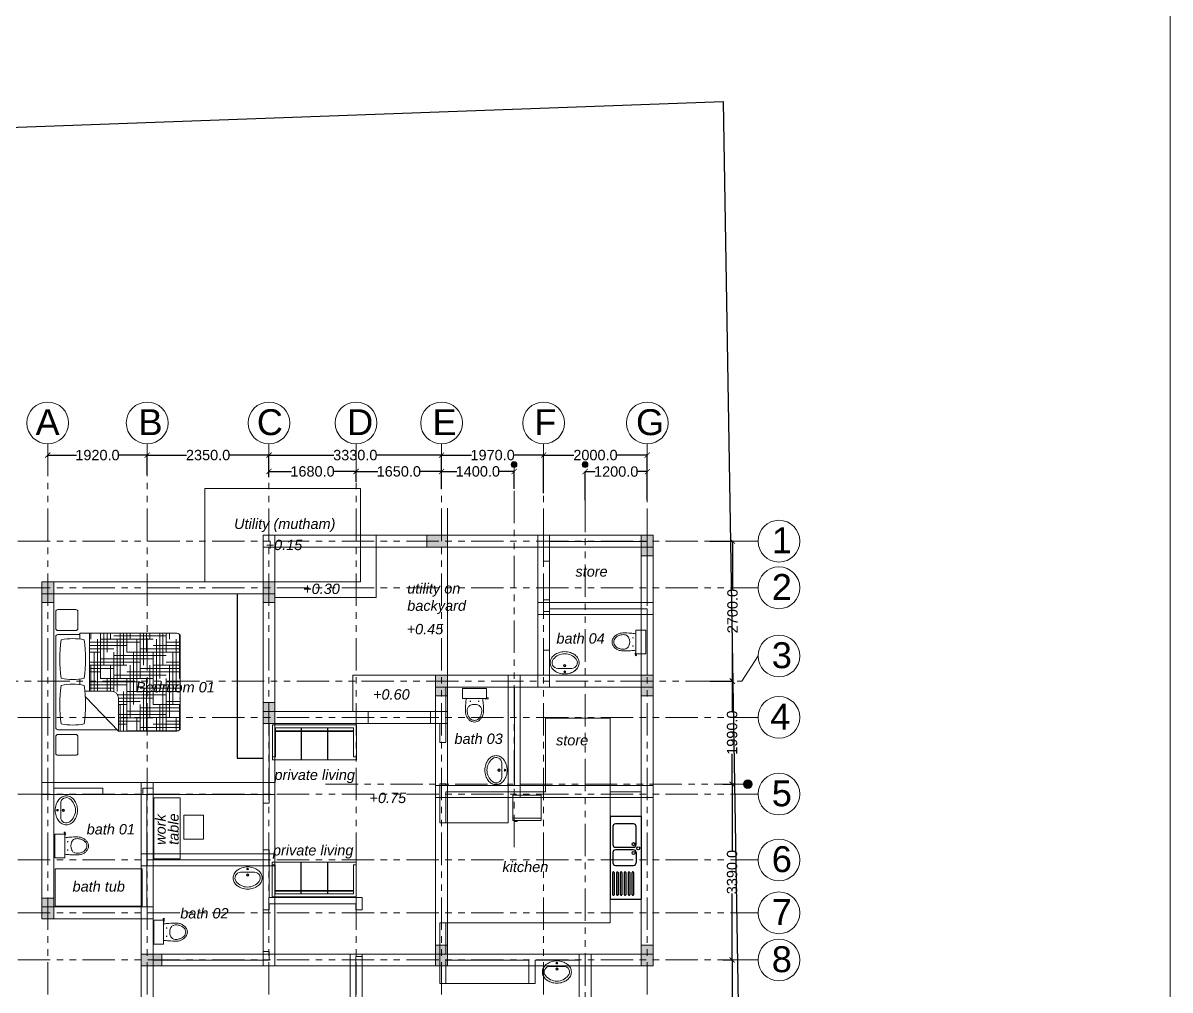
# Model space of a CAD drawing. Header units: millimetres. Extents: x 823088 to 974770, y -118861 to 5314.
# Drawn here: x 906656 to 928792, y -47939 to -29283 of the extents above; entities that cross this region are included whole.
import ezdxf

# ---------------------------------------------------------------- set-up
doc = ezdxf.new("R2010")
doc.units = ezdxf.units.MM
doc.header["$MEASUREMENT"] = 0
doc.linetypes.add('PHANTOM', pattern=[2.5, 1.25, -0.25, 0.25, -0.25, 0.25, -0.25])
for name, color, linetype in [('furn', 7, 'Continuous'), ('furniture1', 177, 'Continuous'), ('KITSHEN', 44, 'Continuous'), ('OP-MOB-MOVIL', 8, 'Continuous')]:
    doc.layers.add(name, color=color, linetype=linetype)
doc.layers.add('FURNITURE', color=253, linetype='Continuous', lineweight=5)
doc.styles.get("Standard").update_dxf_attribs({"font": 'arial.ttf'})
doc.dimstyles.new('bigdim', dxfattribs={"dimtxt": 200, "dimasz": 100, "dimexe": 0.18, "dimexo": 0.0625, "dimgap": 0.09, "dimtad": 0, "dimdec": 1, "dimzin": 0, "dimdsep": 46, "dimtxsty": 'Standard', "dimblk": 'ARCHTICK', "dimblk1": 'ARCHTICK', "dimblk2": 'ARCHTICK', "dimcen": 0.09, "dimadec": 0, "dimazin": 0, "dimtfac": 1, "dimtdec": 1, "dimtofl": 0, "dimtmove": 0, "dimatfit": 3, "dimfxl": 1, "dimtolj": 1, "dimtzin": 0, "dimarcsym": 0})

# ---------------------------------------------------------------- blocks, each defined once
blk = doc.blocks.new('sdasdas')
at = {"lineweight": 9, "transparency": 33554505}
h = blk.add_hatch(color=3, dxfattribs=at)
h.dxf.hatch_style = 1
h.paths.add_polyline_path([(485403, 21983), (485173, 21983), (485173, 21583), (485403, 21583)])
at = {"color": 3, "lineweight": 9}
blk.add_lwpolyline([(485403, 21983), (485173, 21983), (485173, 21583), (485403, 21583)], close=True, dxfattribs=at)
blk = doc.blocks.new('bvvbbbbvbvbvb')
at = {"color": 6, "lineweight": 30}
for p, rotation in [((453968, 516574), 270), ((961123, 45074), 180), ((492023, -462082), 90), ((449288, 505174), 270), ((497703, -465402), 90), ((500304, -465402), 90), ((496704, -469672), 90)]:
    blk.add_blockref('sdasdas', p, dxfattribs=dict(at, rotation=rotation))
for p in [(-5483, 9418), (-17052, 8518), (-12783, 8518), (-9453, 6718), (-5483, 6718), (-12783, 6188), (-17052, 2418), (-5483, 1508), (-14303, -6082), (-5483, -6082), (-14303, -11582), (-10453, -11582), (-5483, -11582)]:
    blk.add_blockref('sdasdas', p, dxfattribs=at)
blk = doc.blocks.new('sofa')
at = {"layer": 'FURNITURE', "color": 251, "true_color": 0x636466}
for p, q in [((391952, 27667), (393573, 27667)), ((391952, 27463), (391952, 27667)), ((391952, 26996), (391952, 27462)), ((392008, 27611), (392504, 27611)), ((392008, 27052), (392008, 27611)), ((392008, 27555), (392504, 27555)), ((392008, 27542), (392504, 27542)), ((392504, 26996), (392504, 27611)), ((392504, 27611), (392511, 27611)), ((392511, 26996), (392511, 27611)), ((392511, 27611), (393014, 27611)), ((392511, 27555), (393014, 27555)), ((392511, 27542), (393014, 27542)), ((393014, 26996), (393014, 27611)), ((393014, 27611), (393021, 27611)), ((393021, 26996), (393021, 27611)), ((393517, 27611), (393021, 27611)), ((393517, 27555), (393021, 27555)), ((393517, 27542), (393021, 27542)), ((393517, 27052), (393517, 27611)), ((393573, 26996), (393573, 27667)), ((392008, 27052), (391952, 27052)), ((393517, 27052), (393573, 27052)), ((392504, 26996), (391952, 26996)), ((392504, 26996), (392511, 26996)), ((392511, 26996), (393014, 26996)), ((393014, 26996), (393021, 26996)), ((393021, 26996), (393573, 26996))]:
    blk.add_line(p, q, dxfattribs=at)
blk = doc.blocks.new('toilet-1')
at = {"color": 0, "linetype": 'ByBlock'}
for p, q in [((-0.23, -0.02), (-0.23, -0.212)), ((0.23, -0.02), (-0.23, -0.02)), ((-0.23, -0.212), (0.23, -0.212)), ((0.192, -0.214), (0.221, -0.225)), ((0.221, -0.225), (0.266, -0.219)), ((0.23, -0.02), (0.23, -0.212)), ((0.263, -0.2), (0.23, -0.204)), ((0.266, -0.219), (0.263, -0.2)), ((-0.089, -0.268), (-0.07, -0.268)), ((-0.079, -0.259), (-0.079, -0.278)), ((0.089, -0.268), (0.07, -0.268)), ((0.079, -0.259), (0.079, -0.278)), ((0, -0.638), (0, -0.638))]:
    blk.add_line(p, q, dxfattribs=at)
for centre, radius, start, end in [((3.527, -0.624), 3.709, 173.6925, 175.1593), ((-3.527, -0.624), 3.709, 4.8413, 6.3171), ((1.737, -0.452), 1.911, 175.7698, 180.3758), ((0.098, -0.45), 0.239, 175.8862, 195.5931), ((-0.041, -0.44), 0.0996, 145.1497, 175.881), ((-0.031, -0.446), 0.111, 113.8997, 145.1485), ((0, -0.517), 0.188, 66.0939, 113.9061), ((0.031, -0.446), 0.111, 34.8515, 66.1003), ((0.041, -0.44), 0.0996, 4.119, 34.8503), ((-0.098, -0.45), 0.239, 344.4069, 4.1138), ((-1.737, -0.452), 1.911, 359.6242, 4.2302), ((0.035, -0.463), 0.209, 180.3747, 194.3375), ((0.055, -0.458), 0.23, 194.3353, 209.622), ((0.065, -0.452), 0.241, 209.6273, 224.5489), ((0.096, -0.45), 0.237, 195.5969, 209.3771), ((0.023, -0.491), 0.153, 209.3871, 226.5438), ((0.018, -0.499), 0.175, 224.552, 245.714), ((0.015, -0.5), 0.142, 226.5501, 246.5527), ((0, -0.538), 0.132, 245.5845, 269.8782), ((0, -0.535), 0.103, 246.5493, 270.0042), ((0, -0.535), 0.103, 269.9958, 293.4507), ((0, -0.538), 0.132, 270.1216, 294.4153), ((-0.015, -0.5), 0.142, 293.4473, 313.4499), ((-0.018, -0.499), 0.175, 294.2865, 315.4485), ((-0.023, -0.491), 0.153, 313.4562, 330.6129), ((-0.065, -0.452), 0.241, 315.4504, 330.372), ((-0.096, -0.45), 0.237, 330.6229, 344.4031), ((-0.055, -0.458), 0.23, 330.3788, 345.6655), ((-0.035, -0.463), 0.209, 345.6614, 359.6243)]:
    blk.add_arc(centre, radius, start, end, dxfattribs=at)
blk = doc.blocks.new('MAT-P01')
for p, q in [((0.009, 0.846), (0.247, 0.846)), ((0.374, 0.846), (1.674, 0.846)), ((1.792, 0.846), (2.031, 0.846)), ((-0.021, 0.816), (-0.021, 0.56)), ((0.277, 0.816), (0.277, 0.56)), ((0.344, 0.816), (0.344, -0.032)), ((1.704, 0.816), (1.704, 0.5)), ((1.762, 0.816), (1.762, 0.56)), ((2.061, 0.816), (2.061, 0.56)), ((0.009, 0.53), (0.247, 0.53)), ((0.988, 0.5), (1.069, 0.5)), ((1.639, 0.5), (1.724, 0.5)), ((1.724, 0.5), (1.724, -0.884)), ((1.792, 0.53), (2.031, 0.53)), ((0.815, 0.423), (0.324, -0.051)), ((0.895, 0.429), (0.895, 0.049)), ((0.895, 0.364), (1.724, 0.364)), ((0.895, 0.364), (0.895, 0.049)), ((0.895, 0.364), (1.724, 0.364)), ((1.724, 0.364), (1.724, -0.884)), ((0.324, -0.051), (0.795, -0.051)), ((0.324, -0.051), (0.324, -0.884)), ((0.374, -0.934), (1.674, -0.934))]:
    blk.add_line(p, q)
for centre, radius, start, end in [((0.009, 0.816), 0.03, 90, 180), ((0.247, 0.816), 0.03, 0, 90), ((0.374, 0.816), 0.03, 90, 180), ((1.674, 0.816), 0.03, 0, 90), ((1.792, 0.816), 0.03, 90, 180), ((2.031, 0.816), 0.03, 0, 90), ((1.225, 0.603), 0.814, 168.373, 191.627), ((0.703, -1.144), 1.931, 81.8162, 98.1838), ((0.181, 0.603), 0.814, 348.373, 11.627), ((1.877, 0.603), 0.814, 168.373, 191.627), ((1.354, -1.144), 1.931, 81.8162, 98.1838), ((0.832, 0.603), 0.814, 348.373, 11.627), ((0.009, 0.56), 0.03, 180, 270), ((0.247, 0.56), 0.03, 270, 0), ((1.792, 0.56), 0.03, 180, 270), ((2.031, 0.56), 0.03, 270, 0), ((0.703, 2.35), 1.931, 261.8162, 278.1838), ((1.354, 2.35), 1.931, 261.8162, 278.1838), ((0.795, 0.049), 0.1, 270, 0), ((0.374, -0.884), 0.05, 180, 270), ((1.674, -0.884), 0.05, 270, 0)]:
    blk.add_arc(centre, radius, start, end)
at = {"layer": 'FURNITURE', "color": 251, "lineweight": 5, "true_color": 0x636466, "transparency": 33554559}
for p, q in [((0.895, 0.344), (1.265, 0.344)), ((0.937, 0.364), (0.937, 0.016)), ((0.984, 0.364), (0.984, -0.171)), ((1.031, 0.364), (1.031, -0.359)), ((1.172, 0.364), (1.172, 0.204)), ((1.219, 0.364), (1.219, 0.016)), ((1.265, 0.364), (1.265, -0.171)), ((1.312, 0.364), (1.312, -0.359)), ((1.453, 0.364), (1.453, 0.204)), ((1.5, 0.364), (1.5, 0.016)), ((1.547, 0.364), (1.547, -0.171)), ((1.594, 0.364), (1.594, -0.359)), ((1.64, 0.344), (1.724, 0.344)), ((0.895, 0.298), (1.453, 0.298)), ((0.895, 0.251), (1.64, 0.251)), ((1.078, 0.204), (1.078, -0.546)), ((1.078, 0.204), (1.724, 0.204)), ((1.359, 0.204), (1.359, -0.546)), ((1.64, 0.204), (1.64, -0.546)), ((0.889, 0.016), (1.453, 0.016)), ((0.895, 0.11), (1.078, 0.11)), ((0.895, 0.063), (1.265, 0.063)), ((1.125, 0.016), (1.125, -0.734)), ((1.265, 0.157), (1.724, 0.157)), ((1.406, 0.016), (1.406, -0.734)), ((1.453, 0.11), (1.724, 0.11)), ((1.64, 0.063), (1.724, 0.063)), ((1.687, 0.016), (1.687, -0.734)), ((0.324, -0.077), (0.703, -0.077)), ((0.324, -0.124), (0.89, -0.124)), ((0.422, -0.051), (0.422, -0.171)), ((0.469, -0.051), (0.469, -0.359)), ((0.515, -0.051), (0.515, -0.546)), ((0.562, -0.051), (0.562, -0.734)), ((0.703, -0.051), (0.703, -0.171)), ((0.75, -0.051), (0.75, -0.359)), ((0.797, -0.051), (0.797, -0.546)), ((0.844, -0.038), (0.844, -0.734)), ((0.89, -0.031), (1.64, -0.031)), ((1.078, -0.077), (1.724, -0.077)), ((1.265, -0.124), (1.724, -0.124)), ((0.324, -0.265), (0.328, -0.265)), ((0.324, -0.312), (0.515, -0.312)), ((0.328, -0.171), (0.328, -0.904)), ((0.328, -0.171), (1.078, -0.171)), ((0.515, -0.218), (1.265, -0.218)), ((0.609, -0.171), (0.609, -0.921)), ((0.703, -0.265), (1.453, -0.265)), ((0.89, -0.171), (0.89, -0.921)), ((0.89, -0.312), (1.64, -0.312)), ((1.172, -0.171), (1.172, -0.921)), ((1.453, -0.171), (1.453, -0.921)), ((1.453, -0.171), (1.724, -0.171)), ((1.64, -0.218), (1.724, -0.218)), ((0.324, -0.359), (0.703, -0.359)), ((0.324, -0.406), (0.89, -0.406)), ((0.328, -0.452), (1.078, -0.452)), ((0.375, -0.359), (0.375, -0.934)), ((0.656, -0.359), (0.656, -0.934)), ((0.937, -0.359), (0.937, -0.934)), ((1.078, -0.359), (1.724, -0.359)), ((1.219, -0.359), (1.219, -0.934)), ((1.265, -0.406), (1.724, -0.406)), ((1.453, -0.452), (1.724, -0.452)), ((1.5, -0.359), (1.5, -0.934)), ((0.324, -0.546), (0.328, -0.546)), ((0.324, -0.593), (0.515, -0.593)), ((0.324, -0.64), (0.703, -0.64)), ((0.422, -0.546), (0.422, -0.934)), ((0.515, -0.499), (1.265, -0.499)), ((0.703, -0.546), (0.703, -0.934)), ((0.703, -0.546), (1.453, -0.546)), ((0.89, -0.593), (1.64, -0.593)), ((0.984, -0.546), (0.984, -0.934)), ((1.078, -0.64), (1.724, -0.64)), ((1.265, -0.546), (1.265, -0.934)), ((1.547, -0.546), (1.547, -0.934)), ((1.64, -0.499), (1.724, -0.499)), ((0.324, -0.687), (0.89, -0.687)), ((0.328, -0.734), (1.078, -0.734)), ((0.469, -0.734), (0.469, -0.934)), ((0.515, -0.781), (1.265, -0.781)), ((0.75, -0.734), (0.75, -0.934)), ((1.031, -0.734), (1.031, -0.934)), ((1.265, -0.687), (1.724, -0.687)), ((1.312, -0.734), (1.312, -0.934)), ((1.453, -0.734), (1.724, -0.734)), ((1.594, -0.734), (1.594, -0.934)), ((1.64, -0.781), (1.724, -0.781)), ((0.324, -0.827), (0.328, -0.827)), ((0.324, -0.874), (0.515, -0.874)), ((0.341, -0.921), (0.703, -0.921)), ((0.515, -0.921), (0.515, -0.934)), ((0.703, -0.827), (1.453, -0.827)), ((0.797, -0.921), (0.797, -0.934)), ((0.89, -0.874), (1.64, -0.874)), ((1.078, -0.921), (1.078, -0.934)), ((1.078, -0.921), (1.707, -0.921)), ((1.359, -0.921), (1.359, -0.934)), ((1.64, -0.921), (1.64, -0.934))]:
    blk.add_line(p, q, dxfattribs=at)
blk = doc.blocks.new('wash-7')
at = {"color": 0, "linetype": 'ByBlock'}
blk.add_line((0.134, -0.105), (-0.134, -0.105), dxfattribs=at)
for centre, radius in [((0, -0.157), 0.023), ((0, -0.042), 0.0169), ((0, -0.157), 0.0155), ((0, -0.042), 0.0094)]:
    blk.add_circle(centre, radius, dxfattribs=at)
for centre, radius, start, end in [((0, -0.363), 0.363, 90, 107.6436), ((0, -0.363), 0.363, 72.3564, 90), ((-0.113, -0.215), 0.167, 151.6558, 180), ((-0.113, -0.215), 0.167, 180, 208.3442), ((-0.059, -0.244), 0.229, 127.5191, 151.6558), ((-0.134, -0.215), 0.11, 90, 218.2805), ((-0.023, -0.291), 0.287, 107.6436, 127.5191), ((0.023, -0.291), 0.287, 52.4809, 72.3564), ((0.134, -0.215), 0.11, 321.7195, 90), ((0.059, -0.244), 0.229, 28.3442, 52.4809), ((0.113, -0.215), 0.167, 0, 28.3442), ((0.113, -0.215), 0.167, 331.6558, 0), ((-0.059, -0.186), 0.229, 208.3442, 232.4809), ((0, -0.109), 0.281, 218.2805, 321.7195), ((-0.023, -0.139), 0.287, 232.4809, 252.3564), ((0, -0.067), 0.363, 252.3564, 270), ((0, -0.067), 0.363, 270, 287.6436), ((0.023, -0.139), 0.287, 287.6436, 307.5191), ((0.059, -0.186), 0.229, 307.5191, 331.6558)]:
    blk.add_arc(centre, radius, start, end, dxfattribs=at)
blk = doc.blocks.new('ps sin 04')
at = {"layer": 'furn', "color": 8}
for p, q in [((5611.6, 537.2), (5611.6, 502.2)), ((5651.6, 542.2), (5616.6, 542.2)), ((5656.6, 502.2), (5656.6, 537.2)), ((5661.6, 537.2), (5661.6, 502.2)), ((5666.6, 542.2), (5686.6, 542.2)), ((5691.6, 502.2), (5691.6, 537.2)), ((5616.6, 497.2), (5651.6, 497.2)), ((5666.6, 497.2), (5686.6, 497.2))]:
    blk.add_line(p, q, dxfattribs=at)
for centre in [(5650.6, 537.2), (5658.6, 546.2), (5667.6, 537.2)]:
    blk.add_circle(centre, 3, dxfattribs=at)
for centre, start, end in [((5616.6, 537.2), 90, 180), ((5651.6, 537.2), 0, 90), ((5666.6, 537.2), 90, 180), ((5686.6, 537.2), 0, 90), ((5616.6, 502.2), 180, 270), ((5651.6, 502.2), 270, 0), ((5666.6, 502.2), 180, 270), ((5686.6, 502.2), 270, 0)]:
    blk.add_arc(centre, 5, start, end, dxfattribs=at)
at = {"layer": 'furniture1'}
for p, q in [((5704.1, 535.7), (5704.1, 536.2)), ((5705.1, 537.2), (5748.1, 537.2)), ((5748.1, 534.7), (5705.1, 534.7)), ((5749.1, 536.2), (5749.1, 535.7)), ((5704.1, 528.2), (5704.1, 528.7)), ((5704.1, 520.7), (5704.1, 521.2)), ((5704.1, 513.2), (5704.1, 513.7)), ((5705.1, 529.7), (5748.1, 529.7)), ((5748.1, 527.2), (5705.1, 527.2)), ((5705.1, 522.2), (5748.1, 522.2)), ((5748.1, 519.7), (5705.1, 519.7)), ((5705.1, 514.7), (5748.1, 514.7)), ((5748.1, 512.2), (5705.1, 512.2)), ((5749.1, 528.7), (5749.1, 528.2)), ((5749.1, 521.2), (5749.1, 520.7)), ((5749.1, 513.7), (5749.1, 513.2)), ((5704.1, 505.7), (5704.1, 506.2)), ((5704.1, 498.2), (5704.1, 498.7)), ((5705.1, 507.2), (5748.1, 507.2)), ((5748.1, 504.7), (5705.1, 504.7)), ((5705.1, 499.7), (5748.1, 499.7)), ((5748.1, 497.2), (5705.1, 497.2)), ((5749.1, 506.2), (5749.1, 505.7)), ((5749.1, 498.7), (5749.1, 498.2))]:
    blk.add_line(p, q, dxfattribs=at)
for centre, start, end in [((5705.1, 536.2), 90, 180), ((5705.1, 535.7), 180, 270), ((5748.1, 536.2), 0, 90), ((5748.1, 535.7), 270, 0), ((5705.1, 528.7), 90, 180), ((5705.1, 528.2), 180, 270), ((5705.1, 521.2), 90, 180), ((5705.1, 520.7), 180, 270), ((5705.1, 513.7), 90, 180), ((5705.1, 513.2), 180, 270), ((5748.1, 528.7), 0, 90), ((5748.1, 528.2), 270, 0), ((5748.1, 521.2), 0, 90), ((5748.1, 520.7), 270, 360), ((5748.1, 513.7), 0, 90), ((5748.1, 513.2), 270, 360), ((5705.1, 506.2), 90, 180), ((5705.1, 505.7), 180, 270), ((5705.1, 498.7), 90, 180), ((5705.1, 498.2), 180, 270), ((5748.1, 506.2), 0, 90), ((5748.1, 505.7), 270, 360), ((5748.1, 498.7), 0, 90), ((5748.1, 498.2), 270, 0)]:
    blk.add_arc(centre, 1, start, end, dxfattribs=at)
at = {"layer": 'KITSHEN', "color": 67}
for p, q in [((5596.6, 552.2), (5756.6, 552.2)), ((5596.6, 492.2), (5596.6, 552.2)), ((5756.6, 492.2), (5756.6, 552.2)), ((5596.6, 492.2), (5756.6, 492.2))]:
    blk.add_line(p, q, dxfattribs=at)
blk = doc.blocks.new('sdsd')
at = {"layer": 'FURNITURE'}
for p, q in [((315.61, 169.067), (315.61, 168.576)), ((316.154, 169.067), (315.61, 169.067)), ((316.154, 168.576), (316.154, 169.067)), ((315.61, 168.621), (316.154, 168.621)), ((315.61, 168.576), (316.154, 168.576)), ((315.643, 168.566), (315.643, 168.556)), ((315.69, 168.566), (315.643, 168.566)), ((315.643, 168.556), (315.69, 168.556)), ((315.69, 168.556), (315.69, 168.566))]:
    blk.add_line(p, q, dxfattribs=at)
blk = doc.blocks.new('asdasdas')
at = {"color": 1, "lineweight": 13}
for p, q in [((913319, -40347), (914519, -40347)), ((914819, -45597), (916419, -45597))]:
    blk.add_line(p, q, dxfattribs=at)
at = {"color": 1, "lineweight": 25}
blk.add_lwpolyline([(920169, -28583), (920695, -60303), (906095, -60303), (902658, -29219)], close=True, dxfattribs=at)
at = {"color": 1, "lineweight": 13}
for points in [[(913169, -36947), (913169, -36047), (910169, -36047), (910169, -37847)], [(911519, -38147), (913469, -38147), (913469, -36947), (918819, -36947), (918819, -39647)], [(913469, -36947), (913169, -36947), (913169, -37847), (911519, -37847)], [(918699, -39647), (918699, -38367), (916819, -38367), (916819, -38417), (916699, -38417), (916699, -38197), (916819, -38197), (916819, -38247), (918699, -38247), (918699, -37067), (916819, -37067), (916819, -37447), (916699, -37447), (916699, -36947), (918819, -36947)], [(916699, -39647), (916699, -39167), (916819, -39167), (916819, -39647)], [(913019, -40347), (913019, -39647), (914619, -39647)], [(916139, -39877), (916139, -41777), (916739, -41777), (916739, -41897), (914819, -41897), (914819, -42497), (914699, -42497), (914699, -41747), (914819, -41747), (914819, -41777), (916019, -41777), (916019, -39877)], [(916739, -41777), (916739, -40477), (917989, -40477), (917989, -41777)], [(911289, -40577), (911289, -42117), (911409, -42117), (911409, -40577)], [(914699, -40577), (914699, -40947), (914819, -40947), (914819, -40577)], [(907249, -41947), (908199, -41947), (908199, -41827), (907249, -41827)], [(909169, -44117), (909169, -43327), (911289, -43327), (911289, -44177), (911409, -44177), (911409, -44057), (913079, -44057), (913079, -44177), (913199, -44177), (913199, -43937), (911409, -43937), (911409, -43017), (911289, -43017), (911289, -43207), (909169, -43207), (909169, -41827), (908969, -41827), (908969, -41947), (909049, -41947), (909049, -44117)], [(918589, -41777), (917989, -41777), (917989, -41897), (918589, -41897)], [(914819, -42497), (916019, -42497), (916019, -41897)], [(914819, -44427), (917989, -44427), (917989, -41897)], [(914699, -45147), (914699, -44427), (914819, -44427), (914819, -45027), (917389, -45027)], [(909169, -45027), (911289, -45027), (911289, -44977), (911409, -44977), (911409, -45147), (909169, -45147)], [(909969, -48577), (913199, -48577), (913199, -45077), (913079, -45077), (913079, -48457), (909969, -48457)], [(914699, -45147), (914699, -45597), (914819, -45597), (914819, -45147)], [(916419, -45147), (914819, -45147)], [(916419, -45147), (916419, -45597), (916539, -45597), (916539, -45147)], [(917389, -45147), (916539, -45147)]]:
    blk.add_lwpolyline(points, dxfattribs=at)
at = {"color": 1, "lineweight": 20}
for points in [[(909169, -48347), (909169, -44117), (907249, -44117), (907249, -38077), (911289, -38077), (911289, -40577), (913319, -40577), (913319, -40347), (911519, -40347), (911519, -37847), (907019, -37847), (907019, -44347), (908939, -44347), (908939, -48577)], [(917619, -48347), (917619, -45257), (918819, -45257), (918819, -39647), (914619, -39647), (914619, -40347), (914519, -40347), (914519, -40577), (914819, -40577), (914819, -39877), (918589, -39877), (918589, -45027), (917389, -45027), (917389, -48577)]]:
    blk.add_lwpolyline(points, dxfattribs=at)
at = {"color": 1, "lineweight": 5}
for points in [[(909692, -43192), (909692, -42012), (909181, -42012), (909181, -43192)], [(909760, -42350), (910137, -42350), (910137, -42812), (909760, -42812)]]:
    blk.add_lwpolyline(points, close=True, dxfattribs=at)
at = {"color": 1, "lineweight": 13}
blk.add_lwpolyline([(907277, -43384), (908959, -43384), (908959, -44101), (907277, -44101)], close=True, dxfattribs=at)
at = {"layer": 'OP-MOB-MOVIL', "color": 1, "ltscale": 2, "transparency": 33554495}
blk.add_lwpolyline([(910789, -38077), (910789, -41247), (911289, -41247)], dxfattribs=at)
at = {"color": 1, "lineweight": 5}
blk.add_blockref('sofa', (519520, -68274), dxfattribs=at)
at = {"color": 1, "lineweight": 5, "xscale": -1, "rotation": 180}
blk.add_blockref('sofa', (519516, -16257), dxfattribs=at)
at = {"layer": 'FURNITURE', "color": 1}
for name, p, xscale, yscale, zscale, rotation in [('MAT-P01', (908431, -41165), 1350, 1350, 1350, 90), ('toilet-1', (918694, -39007), 1000, 1000, 1000, 270), ('wash-7', (917111, -39624), 1000, 1000, 1000, 180), ('wash-7', (916000, -41480), 1000, 1000, 1000, 270), ('wash-7', (907279, -42254), 1000, 1000, 1000, 90), ('toilet-1', (907251, -42942), 1000, 1000, 1000, 89.99999999999999), ('toilet-1', (909159, -44604), 1000, 1000, 1000, 89.99999999999999)]:
    blk.add_blockref(name, p, dxfattribs=dict(at, xscale=xscale, yscale=yscale, zscale=zscale, rotation=rotation))
at = {"layer": 'FURNITURE', "color": 1, "xscale": 1000, "yscale": 1000, "zscale": 1000}
for name, p in [('toilet-1', (915369, -39883)), ('sdsd', (600502, -211028)), ('wash-7', (910991, -43345)), ('wash-7', (916959, -45160))]:
    blk.add_blockref(name, p, dxfattribs=at)
at = {"layer": 'KITSHEN', "color": 1, "xscale": 10, "yscale": 10, "zscale": 10, "rotation": 270}
blk.add_blockref('ps sin 04', (913067, 13599), dxfattribs=at)
at = {"color": 1, "lineweight": 30, "char_height": 200, "attachment_point": 1}
for s, width, insert in [('{\\fArial|b0|i1|c0|p34;\\C6;Utility (mutham)}', 2095.5, (910730, -36627)), ('{\\fArial|b0|i1|c0|p34;\\C6;+0.15}', 1658.96, (911339, -37035)), ('{\\fArial|b0|i1|c0|p34;\\C6;store}', 1658.96, (917318, -37547)), ('{\\fArial|b0|i1|c0|p34;\\C6;+0.30}', 1658.96, (912064, -37882)), ('{\\fArial|b0|i1|c0|p34;\\C6;utility on backyard}', 1658.96, (914072, -37873)), ('{\\fArial|b0|i1|c0|p34;\\C6;+0.45}', 1658.96, (914060, -38659)), ('{\\fArial|b0|i1|c0|p34;\\C6;bath 04}', 969.22, (916951, -38839)), ('{\\fArial|b0|i1|c0|p34;\\C6;Bedroom 01}', 1504.27, (908836, -39780)), ('{\\fArial|b0|i1|c0|p34;\\C6;+0.60}', 1658.96, (913412, -39919)), ('{\\fArial|b0|i1|c0|p34;\\C6;bath 03}', 969.22, (914983, -40774)), ('{\\fArial|b0|i1|c0|p34;\\C6;store}', 1658.96, (916943, -40802)), ('{\\fArial|b0|i1|c0|p34;\\C6;private living}', 1719.08, (911510, -41470)), ('{\\fArial|b0|i1|c0|p34;\\C6;+0.75}', 1658.96, (913343, -41915)), ('{\\fArial|b0|i1|c0|p34;\\C6;bath 01}', 1658.96, (907886, -42520)), ('{\\fArial|b0|i1|c0|p34;\\C6;private living}', 1719.08, (911480, -42925)), ('{\\fArial|b0|i1|c0|p34;\\C6;kitchen}', 1658.96, (915909, -43246)), ('{\\fArial|b0|i1|c0|p34;\\C6;bath tub}', 1658.96, (907614, -43623)), ('{\\fArial|b0|i1|c0|p34;\\C6;bath 02}', 1658.96, (909692, -44141))]:
    blk.add_mtext_dynamic_manual_height_columns(s, width=width, gutter_width=1, heights=[0], dxfattribs=dict(at, insert=insert))
at = {"color": 1, "lineweight": 30, "insert": (909211, -42921), "char_height": 200, "attachment_point": 1, "rotation": 90}
blk.add_mtext_dynamic_manual_height_columns('\\pxsm0.75;{\\fArial|b0|i1|c0|p34;\\C6;work table}', width=1002.55, gutter_width=1, heights=[0], dxfattribs=at)
blk = doc.blocks.new('_ArchTick')
at = {"color": 0, "linetype": 'ByBlock', "lineweight": 9, "const_width": 0.15}
blk.add_lwpolyline([(-0.5, -0.5), (0.5, 0.5)], dxfattribs=at)
blk = doc.blocks.new('*D80')
at = {"color": 0, "lineweight": -2, "transparency": 16777216}
for p, q in [((911404, -38048), (911404, -37620)), ((911404, -37620), (912654, -37620)), ((914734, -37620), (913484, -37620)), ((914734, -38048), (914734, -37620))]:
    blk.add_line(p, q, dxfattribs=at)
at = {"layer": 'Defpoints', "color": 0, "lineweight": 9, "transparency": 16777216}
for p in [(914734, -37620), (911404, -38048), (914734, -38048)]:
    blk.add_point(p, dxfattribs=at)
at = {"color": 0, "lineweight": -2, "transparency": 16777216, "xscale": 100, "yscale": 100, "zscale": 100, "rotation": 180}
blk.add_blockref('_ArchTick', (911404, -37620), dxfattribs=at)
at = {"color": 0, "lineweight": -2, "transparency": 16777216, "xscale": 100, "yscale": 100, "zscale": 100}
blk.add_blockref('_ArchTick', (914734, -37620), dxfattribs=at)
at = {"color": 0, "lineweight": 9, "transparency": 16777216, "insert": (913069, -37620), "char_height": 200, "attachment_point": 5}
blk.add_mtext('\\A1;3330.0', dxfattribs=at)
blk = doc.blocks.new('*D81')
at = {"color": 0, "lineweight": -2, "transparency": 16777216}
for p, q in [((914734, -38048), (914734, -37620)), ((914734, -37620), (915313, -37620)), ((916704, -37620), (916124, -37620)), ((916704, -38048), (916704, -37620))]:
    blk.add_line(p, q, dxfattribs=at)
at = {"layer": 'Defpoints', "color": 0, "lineweight": 9, "transparency": 16777216}
for p in [(916704, -37620), (914734, -38048), (916704, -38048)]:
    blk.add_point(p, dxfattribs=at)
at = {"color": 0, "lineweight": -2, "transparency": 16777216, "xscale": 100, "yscale": 100, "zscale": 100, "rotation": 180}
blk.add_blockref('_ArchTick', (914734, -37620), dxfattribs=at)
at = {"color": 0, "lineweight": -2, "transparency": 16777216, "xscale": 100, "yscale": 100, "zscale": 100}
blk.add_blockref('_ArchTick', (916704, -37620), dxfattribs=at)
at = {"color": 0, "lineweight": 9, "transparency": 16777216, "insert": (915719, -37620), "char_height": 200, "attachment_point": 5}
blk.add_mtext('\\A1;1970.0', dxfattribs=at)
blk = doc.blocks.new('*D82')
at = {"color": 0, "lineweight": -2, "transparency": 16777216}
for p, q in [((916704, -38352), (916704, -37620)), ((916704, -37620), (917287, -37620)), ((918704, -37620), (918120, -37620)), ((918704, -38352), (918704, -37620))]:
    blk.add_line(p, q, dxfattribs=at)
at = {"layer": 'Defpoints', "color": 0, "lineweight": 9, "transparency": 16777216}
for p in [(918704, -37620), (916704, -38352), (918704, -38352)]:
    blk.add_point(p, dxfattribs=at)
at = {"color": 0, "lineweight": -2, "transparency": 16777216, "xscale": 100, "yscale": 100, "zscale": 100, "rotation": 180}
blk.add_blockref('_ArchTick', (916704, -37620), dxfattribs=at)
at = {"color": 0, "lineweight": -2, "transparency": 16777216, "xscale": 100, "yscale": 100, "zscale": 100}
blk.add_blockref('_ArchTick', (918704, -37620), dxfattribs=at)
at = {"color": 0, "lineweight": 9, "transparency": 16777216, "insert": (917704, -37620), "char_height": 200, "attachment_point": 5}
blk.add_mtext('\\A1;2000.0', dxfattribs=at)
blk = doc.blocks.new('*D83')
at = {"color": 0, "lineweight": -2, "transparency": 16777216}
for p, q in [((911404, -38048), (911404, -37935)), ((911404, -37935), (911838, -37935)), ((913084, -37935), (912649, -37935)), ((913084, -38048), (913084, -37935))]:
    blk.add_line(p, q, dxfattribs=at)
at = {"layer": 'Defpoints', "color": 0, "lineweight": 9, "transparency": 16777216}
for p in [(911404, -38048), (913084, -37935), (913084, -38048)]:
    blk.add_point(p, dxfattribs=at)
at = {"color": 0, "lineweight": -2, "transparency": 16777216, "xscale": 100, "yscale": 100, "zscale": 100, "rotation": 180}
blk.add_blockref('_ArchTick', (911404, -37935), dxfattribs=at)
at = {"color": 0, "lineweight": -2, "transparency": 16777216, "xscale": 100, "yscale": 100, "zscale": 100}
blk.add_blockref('_ArchTick', (913084, -37935), dxfattribs=at)
at = {"color": 0, "lineweight": 9, "transparency": 16777216, "insert": (912244, -37935), "char_height": 200, "attachment_point": 5}
blk.add_mtext('\\A1;1680.0', dxfattribs=at)
blk = doc.blocks.new('*D84')
at = {"color": 0, "lineweight": -2, "transparency": 16777216}
for p, q in [((913084, -38133), (913084, -37935)), ((913084, -37935), (913503, -37935)), ((914734, -37935), (914314, -37935)), ((914734, -38133), (914734, -37935))]:
    blk.add_line(p, q, dxfattribs=at)
at = {"layer": 'Defpoints', "color": 0, "lineweight": 9, "transparency": 16777216}
for p in [(914734, -37935), (913084, -38133), (914734, -38133)]:
    blk.add_point(p, dxfattribs=at)
at = {"color": 0, "lineweight": -2, "transparency": 16777216, "xscale": 100, "yscale": 100, "zscale": 100, "rotation": 180}
blk.add_blockref('_ArchTick', (913084, -37935), dxfattribs=at)
at = {"color": 0, "lineweight": -2, "transparency": 16777216, "xscale": 100, "yscale": 100, "zscale": 100}
blk.add_blockref('_ArchTick', (914734, -37935), dxfattribs=at)
at = {"color": 0, "lineweight": 9, "transparency": 16777216, "insert": (913909, -37935), "char_height": 200, "attachment_point": 5}
blk.add_mtext('\\A1;1650.0', dxfattribs=at)
blk = doc.blocks.new('*D85')
at = {"color": 0, "lineweight": -2, "transparency": 16777216}
for p, q in [((909054, -37998), (909054, -37620)), ((909054, -37620), (909812, -37620)), ((911404, -37620), (910645, -37620)), ((911404, -37899), (911404, -37620))]:
    blk.add_line(p, q, dxfattribs=at)
at = {"layer": 'Defpoints', "color": 0, "lineweight": 9, "transparency": 16777216}
for p in [(911404, -37620), (909054, -37998), (911404, -37899)]:
    blk.add_point(p, dxfattribs=at)
at = {"color": 0, "lineweight": -2, "transparency": 16777216, "xscale": 100, "yscale": 100, "zscale": 100, "rotation": 180}
blk.add_blockref('_ArchTick', (909054, -37620), dxfattribs=at)
at = {"color": 0, "lineweight": -2, "transparency": 16777216, "xscale": 100, "yscale": 100, "zscale": 100}
blk.add_blockref('_ArchTick', (911404, -37620), dxfattribs=at)
at = {"color": 0, "lineweight": 9, "transparency": 16777216, "insert": (910229, -37620), "char_height": 200, "attachment_point": 5}
blk.add_mtext('\\A1;2350.0', dxfattribs=at)
blk = doc.blocks.new('*D95')
at = {"color": 0, "lineweight": -2, "transparency": 16777216}
for p, q in [((919908, -39279), (920349, -39279)), ((920349, -39279), (920349, -40213)), ((920349, -41979), (920349, -41046)), ((919908, -41979), (920349, -41979))]:
    blk.add_line(p, q, dxfattribs=at)
at = {"layer": 'Defpoints', "color": 0, "lineweight": 9, "transparency": 16777216}
for p in [(919908, -39279), (919908, -41979), (920349, -41979)]:
    blk.add_point(p, dxfattribs=at)
at = {"color": 0, "lineweight": -2, "transparency": 16777216, "xscale": 100, "yscale": 100, "zscale": 100}
for p, rotation in [((920349, -39279), 90), ((920349, -41979), 270)]:
    blk.add_blockref('_ArchTick', p, dxfattribs=dict(at, rotation=rotation))
at = {"color": 0, "lineweight": 9, "transparency": 16777216, "insert": (920349, -40629), "char_height": 200, "attachment_point": 5, "rotation": 90}
blk.add_mtext('\\A1;2700.0', dxfattribs=at)
blk = doc.blocks.new('*D91')
at = {"color": 0, "lineweight": -2, "transparency": 16777216}
for p, q in [((920129, -41979), (920341, -41979)), ((920341, -41979), (920341, -42569)), ((920341, -43969), (920341, -43380)), ((920408, -43969), (920341, -43969))]:
    blk.add_line(p, q, dxfattribs=at)
at = {"layer": 'Defpoints', "color": 0, "lineweight": 9, "transparency": 16777216}
for p in [(920129, -41979), (920341, -43969), (920408, -43969)]:
    blk.add_point(p, dxfattribs=at)
at = {"color": 0, "lineweight": -2, "transparency": 16777216, "xscale": 100, "yscale": 100, "zscale": 100}
for p, rotation in [((920341, -41979), 90), ((920341, -43969), 270)]:
    blk.add_blockref('_ArchTick', p, dxfattribs=dict(at, rotation=rotation))
at = {"color": 0, "lineweight": 9, "transparency": 16777216, "insert": (920341, -42974), "char_height": 200, "attachment_point": 5, "rotation": 90}
blk.add_mtext('\\A1;1990.0', dxfattribs=at)
blk = doc.blocks.new('*D92')
at = {"color": 0, "lineweight": -2, "transparency": 16777216}
for p, q in [((920161, -43969), (920341, -43969)), ((920341, -43969), (920341, -45249)), ((920341, -47359), (920341, -46079)), ((920161, -47359), (920341, -47359))]:
    blk.add_line(p, q, dxfattribs=at)
at = {"layer": 'Defpoints', "color": 0, "lineweight": 9, "transparency": 16777216}
for p in [(920161, -43969), (920161, -47359), (920341, -47359)]:
    blk.add_point(p, dxfattribs=at)
at = {"color": 0, "lineweight": -2, "transparency": 16777216, "xscale": 100, "yscale": 100, "zscale": 100}
for p, rotation in [((920341, -43969), 90), ((920341, -47359), 270)]:
    blk.add_blockref('_ArchTick', p, dxfattribs=dict(at, rotation=rotation))
at = {"color": 0, "lineweight": 9, "transparency": 16777216, "insert": (920341, -45664), "char_height": 200, "attachment_point": 5, "rotation": 90}
blk.add_mtext('\\A1;3390.0', dxfattribs=at)
blk = doc.blocks.new('*D86')
at = {"color": 0, "lineweight": -2, "transparency": 16777216}
for p, q in [((920161, -47359), (920341, -47359)), ((920341, -47359), (920341, -48604)), ((920341, -50679), (920341, -49434)), ((920161, -50679), (920341, -50679))]:
    blk.add_line(p, q, dxfattribs=at)
at = {"layer": 'Defpoints', "color": 0, "lineweight": 9, "transparency": 16777216}
for p in [(920161, -47359), (920161, -50679), (920341, -50679)]:
    blk.add_point(p, dxfattribs=at)
at = {"color": 0, "lineweight": -2, "transparency": 16777216, "xscale": 100, "yscale": 100, "zscale": 100}
for p, rotation in [((920341, -47359), 90), ((920341, -50679), 270)]:
    blk.add_blockref('_ArchTick', p, dxfattribs=dict(at, rotation=rotation))
at = {"color": 0, "lineweight": 9, "transparency": 16777216, "insert": (920341, -49019), "char_height": 200, "attachment_point": 5, "rotation": 90}
blk.add_mtext('\\A1;3320.0', dxfattribs=at)
blk = doc.blocks.new('*D104')
at = {"color": 0, "lineweight": -2, "transparency": 16777216}
for p, q in [((914734, -38272), (914734, -37935)), ((914734, -37935), (915028, -37935)), ((916134, -37935), (915839, -37935)), ((916134, -38272), (916134, -37935))]:
    blk.add_line(p, q, dxfattribs=at)
at = {"layer": 'Defpoints', "color": 0, "lineweight": 9, "transparency": 16777216}
for p in [(916134, -37935), (914734, -38272), (916134, -38272)]:
    blk.add_point(p, dxfattribs=at)
at = {"color": 0, "lineweight": -2, "transparency": 16777216, "xscale": 100, "yscale": 100, "zscale": 100, "rotation": 180}
blk.add_blockref('_ArchTick', (914734, -37935), dxfattribs=at)
at = {"color": 0, "lineweight": -2, "transparency": 16777216, "xscale": 100, "yscale": 100, "zscale": 100}
blk.add_blockref('_ArchTick', (916134, -37935), dxfattribs=at)
at = {"color": 0, "lineweight": 9, "transparency": 16777216, "insert": (915434, -37935), "char_height": 200, "attachment_point": 5}
blk.add_mtext('\\A1;1400.0', dxfattribs=at)
blk = doc.blocks.new('*D105')
at = {"color": 0, "lineweight": -2, "transparency": 16777216}
for p, q in [((917504, -38489), (917504, -37937)), ((917504, -37938), (917698, -37938)), ((918704, -37938), (918509, -37938)), ((918704, -38489), (918704, -37937))]:
    blk.add_line(p, q, dxfattribs=at)
at = {"layer": 'Defpoints', "color": 0, "lineweight": 9, "transparency": 16777216}
for p in [(918704, -37938), (917504, -38489), (918704, -38489)]:
    blk.add_point(p, dxfattribs=at)
at = {"color": 0, "lineweight": -2, "transparency": 16777216, "xscale": 100, "yscale": 100, "zscale": 100, "rotation": 180}
blk.add_blockref('_ArchTick', (917504, -37938), dxfattribs=at)
at = {"color": 0, "lineweight": -2, "transparency": 16777216, "xscale": 100, "yscale": 100, "zscale": 100}
blk.add_blockref('_ArchTick', (918704, -37938), dxfattribs=at)
at = {"color": 0, "lineweight": 9, "transparency": 16777216, "insert": (918104, -37938), "char_height": 200, "attachment_point": 5}
blk.add_mtext('\\A1;1200.0', dxfattribs=at)
blk = doc.blocks.new('*D109')
at = {"color": 0, "lineweight": -2, "transparency": 16777216}
for p, q in [((907134, -37650), (907134, -37620)), ((907134, -37620), (907688, -37620)), ((909054, -37620), (908499, -37620)), ((909054, -37809), (909054, -37620))]:
    blk.add_line(p, q, dxfattribs=at)
at = {"layer": 'Defpoints', "color": 0, "lineweight": 9, "transparency": 16777216}
for p in [(909054, -37620), (907134, -37650), (909054, -37809)]:
    blk.add_point(p, dxfattribs=at)
at = {"color": 0, "lineweight": -2, "transparency": 16777216, "xscale": 100, "yscale": 100, "zscale": 100, "rotation": 180}
blk.add_blockref('_ArchTick', (907134, -37620), dxfattribs=at)
at = {"color": 0, "lineweight": -2, "transparency": 16777216, "xscale": 100, "yscale": 100, "zscale": 100}
blk.add_blockref('_ArchTick', (909054, -37620), dxfattribs=at)
at = {"color": 0, "lineweight": 9, "transparency": 16777216, "insert": (908094, -37620), "char_height": 200, "attachment_point": 5}
blk.add_mtext('\\A1;1920.0', dxfattribs=at)

msp = doc.modelspace()

# ---------------------------------------------------------------- hatches: boundary and pattern name
at = {"lineweight": 9}
h = msp.add_hatch(color=8, dxfattribs=at)
h.dxf.hatch_style = 1
h.paths.add_polyline_path([(916189.43, -37803.52, 1), (916078.31, -37803.52, 1)])
h = msp.add_hatch(color=8, dxfattribs=at)
h.dxf.hatch_style = 1
h.paths.add_polyline_path([(917559.43, -37803.52, 1), (917448.31, -37803.52, 1)])
h = msp.add_hatch(color=8, dxfattribs=at)
h.dxf.hatch_style = 1
h.paths.add_polyline_path([(920727.39, -43969.19, 1), (920559.91, -43969.19, 1)])

# ---------------------------------------------------------------- linework, layer by layer
at = {"color": 8, "linetype": 'PHANTOM', "lineweight": 9, "ltscale": 500}
for p, q in [((907133.85, -37402.6), (907133.85, -62614.1)), ((909053.85, -37402.6), (909053.85, -62614.1)), ((911403.85, -37402.6), (911403.85, -62614.1)), ((913083.87, -37402.52), (913083.87, -62614.02)), ((914733.87, -37402.52), (914733.87, -62614.02)), ((916703.87, -37402.52), (916703.87, -62614.02)), ((918703.87, -37402.52), (918703.87, -62614.02)), ((916133.87, -45185.65), (916133.87, -37803.52)), ((917503.87, -51605.03), (917503.87, -37803.52)), ((905306.63, -39279.19), (920842.13, -39279.19)), ((905306.81, -40179.19), (920842.31, -40179.19)), ((905688.63, -41979.19), (920531.13, -41979.19)), ((905306.63, -42679.19), (920842.13, -42679.19)), ((912497.13, -43969.19), (920559.91, -43969.19)), ((905306.63, -44159.19), (920842.13, -44159.19)), ((905306.63, -45429.19), (920842.13, -45429.19)), ((905306.63, -46449.19), (920842.13, -46449.19)), ((905306.63, -47359.19), (920842.13, -47359.19))]:
    msp.add_line(p, q, dxfattribs=at)
at = {"color": 6, "lineweight": 9}
for p, q in [((914848.87, -47474.19), (914848.87, -38644.2)), ((911288.87, -39164.19), (918818.87, -39164.19)), ((911288.87, -47474.19), (911288.87, -39164.19)), ((911518.87, -47474.19), (911518.87, -39164.19)), ((916588.87, -42094.19), (916588.87, -39164.19)), ((916818.87, -42094.19), (916818.87, -39164.19)), ((918588.87, -39164.19), (918588.87, -47474.19)), ((918818.87, -39164.19), (918818.87, -47474.19)), ((911288.87, -39394.19), (918818.87, -39394.19)), ((907018.87, -40064.19), (911518.87, -40064.19)), ((907018.87, -46564.19), (907018.87, -40064.19)), ((907248.87, -46564.19), (907248.87, -40064.19)), ((907018.87, -40294.19), (911518.87, -40294.19)), ((918818.87, -40464.19), (916588.87, -40464.19)), ((918818.87, -40694.19), (916588.87, -40694.19)), ((914618.87, -41864.19), (918818.87, -41864.19)), ((914618.87, -47474.19), (914618.87, -41864.19)), ((916018.87, -44224.19), (916018.87, -41864.19)), ((916248.87, -44224.19), (916248.87, -41864.19)), ((914618.87, -42094.19), (918818.87, -42094.19)), ((911288.87, -42564.19), (914848.76, -42564.11)), ((911288.87, -42794.19), (914848.77, -42794.11)), ((907018.87, -43934.19), (911518.87, -43934.19)), ((908938.87, -50794.19), (908938.87, -43934.19)), ((909168.87, -50794.19), (909168.87, -43934.19)), ((914618.79, -43994.19), (918818.87, -43994.19)), ((907018.87, -44164.19), (911518.87, -44164.19)), ((914618.8, -44224.19), (918818.87, -44224.19)), ((908938.87, -45314.19), (911518.87, -45314.19)), ((908938.87, -45544.19), (911524.82, -45544.19)), ((907018.87, -46334.19), (909168.87, -46334.19)), ((907018.87, -46564.19), (909168.87, -46564.19)), ((908938.87, -47244.19), (918818.87, -47244.19)), ((912968.87, -50794.19), (912968.87, -47244.19)), ((913198.87, -50794.19), (913198.87, -47244.19)), ((917388.87, -50794.19), (917388.87, -47244.19)), ((917618.87, -50794.19), (917618.87, -47244.19)), ((908938.87, -47474.19), (918818.87, -47474.19))]:
    msp.add_line(p, q, dxfattribs=at)
at = {"color": 8, "lineweight": 9}
msp.add_line((920531.13, -41979.19), (920842.13, -41494.69), dxfattribs=at)
at = {"color": 6, "lineweight": 9}
msp.add_lwpolyline([(894154.87, -20244.18), (928792, -20244.18), (928792, -118861.2), (894154.87, -118861.2)], close=True, dxfattribs=at)
at = {"color": 3, "lineweight": 9}
for centre in [(907133.85, -36999.69), (909053.85, -36999.69), (911403.85, -36999.69), (913083.87, -36999.61), (914733.87, -36999.61), (916703.87, -36999.61), (918703.87, -36999.61), (921245.04, -39279.19), (921245.22, -40179.19), (921245.04, -41494.69), (921245.04, -42679.19), (921245.04, -44159.19), (921245.04, -45429.19), (921245.04, -46449.19), (921245.04, -47359.19)]:
    msp.add_circle(centre, 402.91, dxfattribs=at)
at = {"color": 8, "lineweight": 9}
for centre, radius in [((916133.87, -37803.52), 55.56), ((917503.87, -37803.52), 55.56), ((920643.65, -43969.19), 83.74)]:
    msp.add_circle(centre, radius, dxfattribs=at)

# ---------------------------------------------------------------- block references
msp.add_blockref('asdasdas', (0, -2217.27), dxfattribs=at)
at = {"color": 6, "lineweight": -3}
msp.add_blockref('bvvbbbbvbvbvb', (438898.37, -70565.25), dxfattribs=at)

# ---------------------------------------------------------------- texts
at = {"color": 8, "lineweight": 9, "char_height": 500, "attachment_point": 1}
for s, insert in [('{\\C256;A}', (906899.03, -36734.65)), ('{\\C256;B}', (908884.54, -36734.65)), ('{\\C256;C}', (911169.03, -36734.65)), ('{\\C256;D}', (912910.4, -36734.58)), ('{\\C256;E}', (914559.52, -36734.58)), ('{\\C256;F}', (916521.93, -36734.58)), ('{\\C256;G}', (918486.01, -36734.58)), ('{\\C256;1}', (921106.22, -39014.15)), ('{\\C256;2}', (921106.4, -39914.15)), ('{\\C256;3}', (921106.22, -41229.65)), ('{\\C256;4}', (921075.72, -42414.15)), ('{\\C256;5}', (921106.22, -43894.15)), ('{\\C256;6}', (921106.22, -45164.15)), ('{\\C256;7}', (921106.22, -46184.15)), ('{\\C256;8}', (921106.22, -47094.15))]:
    msp.add_mtext_dynamic_manual_height_columns(s, width=2891.5, gutter_width=1, heights=[0], dxfattribs=dict(at, insert=insert))

# ---------------------------------------------------------------- dimensions: what is measured, and where the dimension line sits
at = {"color": 8, "lineweight": 9}
for base, p1, p2, picture, middle in [((909053.85, -37619.68), (907133.85, -37650.02), (909053.85, -37808.75), '*D109', (908093.85, -37619.68)), ((911403.85, -37619.86), (909053.85, -37997.88), (911403.85, -37899.02), '*D85', (910228.85, -37619.86)), ((914733.87, -37620.04), (911403.85, -38047.81), (914733.87, -38047.81), '*D80', (913068.86, -37620.04)), ((916703.87, -37620.04), (914733.87, -38047.81), (916703.87, -38047.81), '*D81', (915718.87, -37620.04)), ((918703.87, -37620.04), (916703.87, -38352.05), (918703.87, -38352.05), '*D82', (917703.87, -37620.04)), ((913083.87, -37935.06), (911403.85, -38047.81), (913083.87, -38047.81), '*D83', (912243.86, -37935.06)), ((914733.87, -37934.88), (913083.87, -38133.13), (914733.87, -38133.13), '*D84', (913908.87, -37934.88)), ((916133.87, -37934.88), (914733.87, -38272.47), (916133.87, -38272.47), '*D104', (915433.87, -37934.88)), ((918703.87, -37937.56), (917503.87, -38488.88), (918703.87, -38488.88), '*D105', (918103.87, -37937.56))]:
    dim = msp.add_linear_dim(base=base, p1=p1, p2=p2, dimstyle='bigdim', dxfattribs=at)
    dim.commit()
    dim.dimension.update_dxf_attribs({"geometry": picture, "text_midpoint": middle})
for base, p1, p2, picture, middle in [((920348.87, -41979.19), (919908.03, -39279.19), (919908.03, -41979.19), '*D95', (920348.87, -40629.19)), ((920341.25, -43969.19), (920128.57, -41979.19), (920408.49, -43969.19), '*D91', (920341.25, -42974.19)), ((920341.07, -47359.19), (920161.22, -43969.19), (920161.22, -47359.19), '*D92', (920341.07, -45664.19)), ((920341.25, -50679.19), (920161.22, -47359.19), (920161.22, -50679.19), '*D86', (920341.25, -49019.19))]:
    dim = msp.add_linear_dim(base=base, p1=p1, p2=p2, angle=90, dimstyle='bigdim', dxfattribs=at)
    dim.commit()
    dim.dimension.update_dxf_attribs({"geometry": picture, "text_midpoint": middle})

doc.saveas('drawing.dxf')
